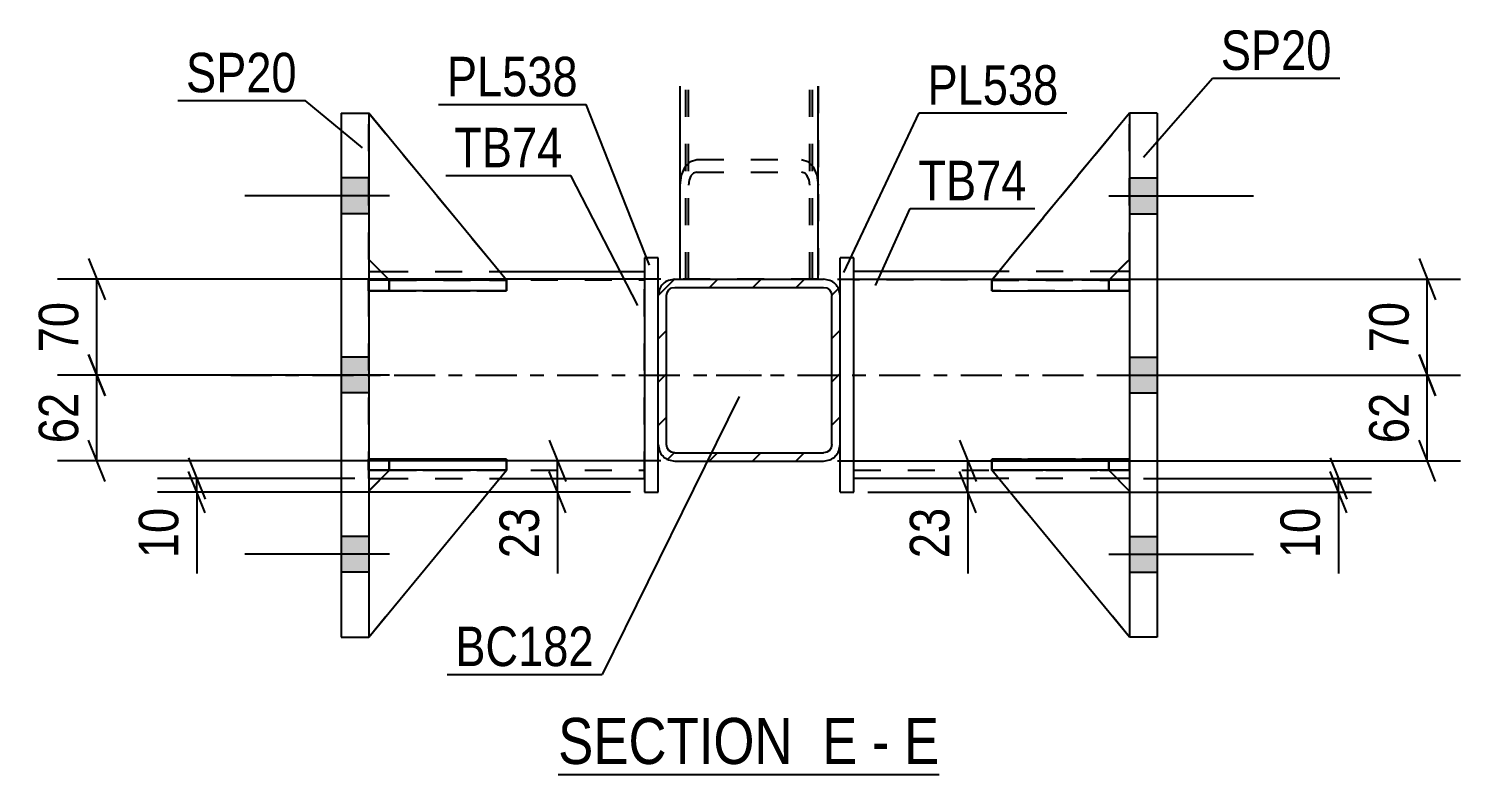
# Model space of a CAD drawing. Header units: millimetres. Extents: x 0 to 841, y 0 to 594.
# Drawn here: x 204.1 to 308, y 148.6 to 202.6 of the extents above; entities that cross this region are included whole.
import ezdxf

# ---------------------------------------------------------------- set-up
doc = ezdxf.new("R2010")
doc.units = ezdxf.units.MM
doc.linetypes.add('DXK_LINE_DOT2', pattern=[3.9198, 1.9599, -1.9599])
doc.linetypes.add('DXK_LINE_DOT3', pattern=[5.9187, 2.979, -0.9799, 0.9799, -0.9799])
doc.styles.add('Arial Narrow', font='ARIALN.TTF', dxfattribs={"height": 0.2})

# ---------------------------------------------------------------- blocks, each defined once
blk = doc.blocks.new('Unknown-814735391-16 - 6405')
at = {"color": 6, "linetype": 'Continuous'}
blk.add_line((242.54, 148.56), (270.19, 148.56), dxfattribs=at)
at = {"color": 0, "linetype": 'Continuous'}
for points in [[(260.65, 149.31), (260.65, 152.81), (242.54, 152.81), (242.54, 149.31)], [(264.25, 149.31), (264.25, 152.81), (261.7, 152.81), (261.7, 149.31)], [(266.58, 149.31), (266.58, 152.81), (265.3, 152.81), (265.3, 149.31)], [(270.19, 149.31), (270.19, 152.81), (267.63, 152.81), (267.63, 149.31)]]:
    blk.add_wipeout(points, dxfattribs=at)
at = {"color": 7, "linetype": 'Continuous', "style": 'Arial Narrow'}
for s, p in [('SECTION ', (242.54, 149.31)), ('E', (261.7, 149.31)), ('E', (267.63, 149.31)), ('-', (265.3, 149.31))]:
    blk.add_text(s, height=3.34, dxfattribs=at).set_placement(p)
blk = doc.blocks.new('Part-814735391-6506 - 6405')
at = {"color": 7, "linetype": 'DXK_LINE_DOT2'}
for p, q in [((251.4, 184.48), (251.4, 198.48)), ((251.8, 184.48), (251.8, 198.48)), ((261, 184.48), (261, 198.48)), ((261.4, 198.48), (261.4, 184.48)), ((261.4, 184.48), (251.4, 184.48))]:
    blk.add_line(p, q, dxfattribs=at)
blk = doc.blocks.new('Bolt-814735391-6482 - 6405')
at = {"linetype": 'Continuous'}
for points in [[(228.8, 189.22), (228.8, 191.82), (226.8, 191.82), (226.8, 189.22)], [(228.8, 189.22), (228.8, 191.82), (226.8, 191.82), (226.8, 189.22)], [(228.8, 189.22), (228.8, 191.82), (226.8, 191.82), (226.8, 189.22)], [(228.8, 176.22), (228.8, 178.82), (226.8, 178.82), (226.8, 176.22)], [(228.8, 176.22), (228.8, 178.82), (226.8, 178.82), (226.8, 176.22)], [(228.8, 163.22), (228.8, 165.82), (226.8, 165.82), (226.8, 163.22)], [(228.8, 163.22), (228.8, 165.82), (226.8, 165.82), (226.8, 163.22)], [(228.8, 163.22), (228.8, 165.82), (226.8, 165.82), (226.8, 163.22)]]:
    blk.add_hatch(color=1, dxfattribs=at).paths.add_polyline_path(points)
at = {"color": 1, "linetype": 'Continuous'}
for p, q in [((228.8, 191.82), (226.8, 191.82)), ((228.8, 191.82), (226.8, 191.82)), ((228.8, 191.82), (226.8, 191.82)), ((230.3, 190.52), (219.8, 190.52)), ((230.3, 190.52), (219.8, 190.52)), ((230.3, 190.52), (219.8, 190.52)), ((228.8, 189.22), (226.8, 189.22)), ((228.8, 189.22), (226.8, 189.22)), ((228.8, 189.22), (226.8, 189.22)), ((228.8, 178.82), (226.8, 178.82)), ((228.8, 178.82), (226.8, 178.82)), ((230.3, 177.52), (219.8, 177.52)), ((230.3, 177.52), (219.8, 177.52)), ((228.8, 176.22), (226.8, 176.22)), ((228.8, 176.22), (226.8, 176.22)), ((228.8, 165.82), (226.8, 165.82)), ((228.8, 165.82), (226.8, 165.82)), ((228.8, 165.82), (226.8, 165.82)), ((230.3, 164.52), (219.8, 164.52)), ((230.3, 164.52), (219.8, 164.52)), ((230.3, 164.52), (219.8, 164.52)), ((228.8, 163.22), (226.8, 163.22)), ((228.8, 163.22), (226.8, 163.22)), ((228.8, 163.22), (226.8, 163.22))]:
    blk.add_line(p, q, dxfattribs=at)
blk = doc.blocks.new('Part-814735391-6523 - 6405')
at = {"linetype": 'Continuous'}
h = blk.add_hatch(dxfattribs=at)
h.set_pattern_fill('', scale=0.7, style=0, pattern_type=0)
h.set_pattern_definition([(45, (250.9956, 184.4845), (-1.57154, 1.57154), [])])
h.paths.add_polyline_path([(261.8, 184.48), (251, 184.48), (250.54, 184.39), (250.15, 184.13), (249.89, 183.74), (249.8, 183.28), (249.8, 172.48), (249.89, 172.03), (250.15, 171.64), (250.54, 171.38), (251, 171.28), (261.8, 171.28), (262.25, 171.38), (262.64, 171.64), (262.9, 172.03), (263, 172.48), (263, 183.28), (262.9, 183.74), (262.64, 184.13), (262.25, 184.39)])
h.paths.add_polyline_path([(262.35, 183.51), (262.4, 183.28), (262.4, 172.48), (262.35, 172.25), (262.22, 172.06), (262.03, 171.93), (261.8, 171.88), (251, 171.88), (250.77, 171.93), (250.57, 172.06), (250.44, 172.25), (250.4, 172.48), (250.4, 183.28), (250.44, 183.51), (250.57, 183.71), (250.77, 183.84), (251, 183.88), (261.8, 183.88), (262.03, 183.84), (262.22, 183.71)])
at = {"color": 2, "linetype": 'Continuous'}
for p, q in [((251, 184.48), (250.54, 184.39)), ((250.77, 183.84), (251, 183.88)), ((251, 184.48), (251, 184.48)), ((251, 184.48), (261.8, 184.48)), ((251, 183.88), (251, 183.88)), ((251, 183.88), (261.8, 183.88)), ((261.8, 184.48), (261.8, 184.48)), ((262.25, 184.39), (261.8, 184.48)), ((261.8, 183.88), (261.8, 183.88)), ((261.8, 183.88), (262.03, 183.84)), ((249.89, 183.74), (249.8, 183.28)), ((249.8, 183.28), (249.8, 183.28)), ((249.8, 172.48), (249.8, 183.28)), ((250.4, 183.28), (250.44, 183.51)), ((250.4, 183.28), (250.4, 183.28)), ((250.4, 172.48), (250.4, 183.28)), ((250.44, 183.51), (250.57, 183.71)), ((250.57, 183.71), (250.77, 183.84)), ((262.03, 183.84), (262.22, 183.71)), ((262.22, 183.71), (262.35, 183.51)), ((262.35, 183.51), (262.4, 183.28)), ((262.4, 183.28), (262.4, 183.28)), ((262.4, 172.48), (262.4, 183.28)), ((263, 183.28), (262.9, 183.74)), ((263, 183.28), (263, 183.28)), ((263, 172.48), (263, 183.28)), ((249.8, 172.48), (249.8, 172.48)), ((249.8, 172.48), (249.89, 172.03)), ((250.4, 172.48), (250.4, 172.48)), ((250.44, 172.25), (250.4, 172.48)), ((262.4, 172.48), (262.35, 172.25)), ((262.4, 172.48), (262.4, 172.48)), ((262.9, 172.03), (263, 172.48)), ((263, 172.48), (263, 172.48)), ((250.57, 172.06), (250.44, 172.25)), ((250.77, 171.93), (250.57, 172.06)), ((251, 171.88), (250.77, 171.93)), ((251, 171.88), (251, 171.88)), ((251, 171.88), (261.8, 171.88)), ((262.03, 171.93), (261.8, 171.88)), ((261.8, 171.88), (261.8, 171.88)), ((262.22, 172.06), (262.03, 171.93)), ((262.35, 172.25), (262.22, 172.06)), ((250.54, 171.38), (251, 171.28)), ((251, 171.28), (251, 171.28)), ((251, 171.28), (261.8, 171.28)), ((261.8, 171.28), (262.25, 171.38)), ((261.8, 171.28), (261.8, 171.28))]:
    blk.add_line(p, q, dxfattribs=at)
at = {"color": 7, "linetype": 'DXK_LINE_DOT3'}
blk.add_line((256.4, 177.88), (256.4, 177.88), dxfattribs=at)
at = {"color": 2, "linetype": 'Continuous'}
for centre, start, end in [((251, 183.28), 112.5, 157.5), ((261.8, 183.28), 22.5, 67.5), ((251, 172.48), 202.5, 247.5), ((261.8, 172.48), 292.5, 337.5)]:
    blk.add_arc(centre, 1.2, start, end, dxfattribs=at)
blk = doc.blocks.new('Part-814735391-6507 - 6405')
at = {"color": 2, "linetype": 'Continuous'}
for p, q in [((251.4, 184.48), (251.4, 198.48)), ((261.4, 184.48), (261.4, 198.48))]:
    blk.add_line(p, q, dxfattribs=at)
at = {"color": 7, "linetype": 'DXK_LINE_DOT2'}
for p, q in [((252, 184.48), (252, 198.48)), ((260.8, 184.48), (260.8, 198.48)), ((251.49, 192.01), (251.75, 192.62)), ((251.75, 192.62), (252.14, 193.02)), ((252.14, 193.02), (252.6, 193.16)), ((252.6, 192.23), (252.37, 192.16)), ((252.6, 193.16), (260.2, 193.16)), ((252.6, 192.23), (260.2, 192.23)), ((260.2, 193.16), (260.65, 193.02)), ((260.43, 192.16), (260.2, 192.23)), ((260.65, 193.02), (261.04, 192.62)), ((261.04, 192.62), (261.3, 192.01)), ((251.4, 191.3), (251.49, 192.01)), ((252.04, 191.66), (252, 191.3)), ((252.17, 191.96), (252.04, 191.66)), ((252.37, 192.16), (252.17, 191.96)), ((260.62, 191.96), (260.43, 192.16)), ((260.75, 191.66), (260.62, 191.96)), ((260.8, 191.3), (260.75, 191.66)), ((261.3, 192.01), (261.4, 191.3)), ((251.4, 184.48), (261.4, 184.48))]:
    blk.add_line(p, q, dxfattribs=at)
blk = doc.blocks.new('Part-814735391-6547 - 6405')
at = {"color": 2, "linetype": 'Continuous'}
for p, q in [((228.8, 185.02), (229.69, 185.02)), ((238.29, 185.02), (248.8, 185.02)), ((228.8, 170.02), (229.71, 170.02)), ((238.31, 170.02), (248.8, 170.02))]:
    blk.add_line(p, q, dxfattribs=at)
at = {"color": 7, "linetype": 'DXK_LINE_DOT2'}
for p, q in [((228.8, 170.02), (228.8, 185.02)), ((229.69, 185.02), (238.29, 185.02)), ((248.8, 170.02), (248.8, 185.02)), ((228.8, 184.42), (248.8, 184.42)), ((228.8, 170.62), (248.8, 170.62)), ((229.71, 170.02), (238.31, 170.02))]:
    blk.add_line(p, q, dxfattribs=at)
at = {"color": 7, "linetype": 'DXK_LINE_DOT3'}
blk.add_line((218.8, 177.52), (258.8, 177.52), dxfattribs=at)
blk = doc.blocks.new('Bolt-814735391-6483 - 6405')
at = {"linetype": 'Continuous'}
for points in [[(286, 189.22), (286, 191.82), (284, 191.82), (284, 189.22)], [(286, 189.22), (286, 191.82), (284, 191.82), (284, 189.22)], [(286, 189.22), (286, 191.82), (284, 191.82), (284, 189.22)], [(286, 176.22), (286, 178.82), (284, 178.82), (284, 176.22)], [(286, 176.22), (286, 178.82), (284, 178.82), (284, 176.22)], [(286, 163.22), (286, 165.82), (284, 165.82), (284, 163.22)], [(286, 163.22), (286, 165.82), (284, 165.82), (284, 163.22)], [(286, 163.22), (286, 165.82), (284, 165.82), (284, 163.22)]]:
    blk.add_hatch(color=1, dxfattribs=at).paths.add_polyline_path(points)
at = {"color": 1, "linetype": 'Continuous'}
for p, q in [((284, 191.82), (286, 191.82)), ((284, 191.82), (286, 191.82)), ((284, 191.82), (286, 191.82)), ((282.5, 190.52), (293, 190.52)), ((282.5, 190.52), (293, 190.52)), ((282.5, 190.52), (293, 190.52)), ((284, 189.22), (286, 189.22)), ((284, 189.22), (286, 189.22)), ((284, 189.22), (286, 189.22)), ((284, 178.82), (286, 178.82)), ((284, 178.82), (286, 178.82)), ((282.5, 177.52), (293, 177.52)), ((282.5, 177.52), (293, 177.52)), ((284, 176.22), (286, 176.22)), ((284, 176.22), (286, 176.22)), ((284, 165.82), (286, 165.82)), ((284, 165.82), (286, 165.82)), ((284, 165.82), (286, 165.82)), ((282.5, 164.52), (293, 164.52)), ((282.5, 164.52), (293, 164.52)), ((282.5, 164.52), (293, 164.52)), ((284, 163.22), (286, 163.22)), ((284, 163.22), (286, 163.22)), ((284, 163.22), (286, 163.22))]:
    blk.add_line(p, q, dxfattribs=at)
blk = doc.blocks.new('Part-814735391-6532 - 6405')
at = {"color": 2, "linetype": 'Continuous'}
for p, q in [((274.5, 185.02), (264, 185.02)), ((284, 185.02), (283.11, 185.02)), ((274.48, 170.02), (264, 170.02)), ((284, 170.02), (283.09, 170.02))]:
    blk.add_line(p, q, dxfattribs=at)
at = {"color": 7, "linetype": 'DXK_LINE_DOT2'}
for p, q in [((264, 170.02), (264, 185.02)), ((283.11, 185.02), (274.5, 185.02)), ((284, 185.02), (284, 170.02)), ((284, 184.42), (264, 184.42)), ((264, 170.62), (284, 170.62)), ((283.09, 170.02), (274.48, 170.02))]:
    blk.add_line(p, q, dxfattribs=at)
at = {"color": 7, "linetype": 'DXK_LINE_DOT3'}
blk.add_line((254, 177.52), (294, 177.52), dxfattribs=at)
blk = doc.blocks.new('Part-814735391-6537 - 6405')
at = {"color": 2, "linetype": 'Continuous'}
for p, q in [((264, 186.02), (263, 186.02)), ((263, 183.28), (263, 186.02)), ((264, 169.02), (264, 186.02)), ((263, 169.02), (263, 172.48)), ((263, 169.02), (264, 169.02))]:
    blk.add_line(p, q, dxfattribs=at)
at = {"color": 7, "linetype": 'DXK_LINE_DOT2'}
blk.add_line((263, 172.48), (263, 183.28), dxfattribs=at)
blk = doc.blocks.new('Part-814735391-6542 - 6405')
at = {"color": 2, "linetype": 'Continuous'}
for p, q in [((249.8, 186.02), (248.8, 186.02)), ((248.8, 186.02), (248.8, 169.02)), ((249.8, 183.28), (249.8, 186.02)), ((249.8, 169.02), (249.8, 172.48)), ((248.8, 169.02), (249.8, 169.02))]:
    blk.add_line(p, q, dxfattribs=at)
at = {"color": 7, "linetype": 'DXK_LINE_DOT2'}
blk.add_line((249.8, 172.48), (249.8, 183.28), dxfattribs=at)
blk = doc.blocks.new('Part-814735391-6548 - 6405')
at = {"color": 2, "linetype": 'Continuous'}
for p, q in [((274, 170.61), (274, 170.61)), ((282.5, 170.61), (274, 170.61)), ((284, 158.52), (274, 170.61)), ((282.5, 170.61), (282.5, 170.61)), ((282.5, 170.61), (284, 169.11))]:
    blk.add_line(p, q, dxfattribs=at)
at = {"color": 7, "linetype": 'DXK_LINE_DOT2'}
for p, q in [((274, 170.61), (282.5, 170.61)), ((284, 158.52), (274, 170.61)), ((282.5, 170.61), (284, 169.11)), ((284, 169.11), (284, 158.52))]:
    blk.add_line(p, q, dxfattribs=at)
blk = doc.blocks.new('Part-814735391-6549 - 6405')
at = {"color": 7, "linetype": 'DXK_LINE_DOT2'}
for p, q in [((274, 170.61), (282.5, 170.61)), ((284, 158.52), (274, 170.61)), ((274, 170.61), (274, 170.61)), ((282.5, 170.61), (274, 170.61)), ((284, 158.52), (274, 170.61)), ((282.5, 170.61), (284, 169.11)), ((282.5, 170.61), (282.5, 170.61)), ((284, 169.11), (282.5, 170.61)), ((284, 169.11), (284, 158.52))]:
    blk.add_line(p, q, dxfattribs=at)
blk = doc.blocks.new('Part-814735391-6550 - 6405')
at = {"color": 2, "linetype": 'Continuous'}
for p, q in [((284, 196.52), (274, 184.41)), ((282.51, 184.42), (284, 185.91)), ((275.24, 184.41), (274, 184.41)), ((274, 184.41), (274, 184.41))]:
    blk.add_line(p, q, dxfattribs=at)
at = {"color": 7, "linetype": 'DXK_LINE_DOT2'}
for p, q in [((274, 184.41), (284, 196.52)), ((284, 185.91), (284, 196.52)), ((282.5, 184.41), (284, 185.91)), ((282.5, 184.41), (274, 184.41)), ((282.5, 184.41), (275.24, 184.41)), ((282.5, 184.41), (282.51, 184.42)), ((282.5, 184.41), (282.5, 184.41))]:
    blk.add_line(p, q, dxfattribs=at)
blk = doc.blocks.new('Part-814735391-6551 - 6405')
at = {"color": 7, "linetype": 'DXK_LINE_DOT2'}
for p, q in [((284, 196.52), (274, 184.41)), ((274, 184.41), (284, 196.52)), ((284, 185.91), (284, 196.52)), ((282.5, 184.41), (284, 185.91)), ((282.5, 184.41), (284, 185.91)), ((274, 184.41), (282.5, 184.41)), ((274, 184.41), (274, 184.41)), ((282.5, 184.41), (274, 184.41)), ((282.5, 184.41), (282.5, 184.41))]:
    blk.add_line(p, q, dxfattribs=at)
blk = doc.blocks.new('Part-814735391-6552 - 6405')
at = {"color": 7, "linetype": 'DXK_LINE_DOT2'}
for p, q in [((274, 170.62), (274, 171.42)), ((274, 171.42), (282.5, 171.42)), ((284, 171.42), (274, 171.42)), ((282.5, 170.62), (282.5, 171.42)), ((282.5, 171.42), (284, 171.42)), ((284, 170.62), (284, 171.42)), ((284, 170.62), (284, 171.42)), ((284, 171.42), (284, 171.42)), ((282.5, 170.62), (274, 170.62)), ((274, 170.62), (284, 170.62)), ((284, 170.62), (282.5, 170.62)), ((284, 170.62), (284, 170.62))]:
    blk.add_line(p, q, dxfattribs=at)
blk = doc.blocks.new('Part-814735391-6553 - 6405')
at = {"color": 7, "linetype": 'DXK_LINE_DOT2'}
for p, q in [((274, 183.62), (274, 184.42)), ((274, 184.42), (282.5, 184.42)), ((284, 184.42), (274, 184.42)), ((282.5, 183.62), (282.5, 184.42)), ((282.5, 184.42), (284, 184.42)), ((284, 183.62), (284, 184.42)), ((284, 183.62), (284, 184.42)), ((284, 184.42), (284, 184.42)), ((282.5, 183.62), (274, 183.62)), ((274, 183.62), (284, 183.62)), ((284, 183.62), (282.5, 183.62)), ((284, 183.62), (284, 183.62))]:
    blk.add_line(p, q, dxfattribs=at)
blk = doc.blocks.new('Part-814735391-6554 - 6405')
at = {"color": 2, "linetype": 'Continuous'}
for p, q in [((274, 171.42), (284, 171.42)), ((274, 171.42), (274, 170.62)), ((284, 171.42), (284, 171.42)), ((284, 170.62), (284, 171.42)), ((284, 170.62), (274, 170.62))]:
    blk.add_line(p, q, dxfattribs=at)
at = {"color": 7, "linetype": 'DXK_LINE_DOT2'}
for p, q in [((282.5, 171.42), (274, 171.42)), ((284, 171.42), (282.5, 171.42)), ((282.5, 171.42), (282.5, 170.62)), ((284, 171.42), (284, 171.42)), ((274, 170.62), (282.5, 170.62)), ((282.5, 170.62), (284, 170.62))]:
    blk.add_line(p, q, dxfattribs=at)
blk = doc.blocks.new('Part-814735391-6555 - 6405')
at = {"color": 2, "linetype": 'Continuous'}
for p, q in [((274, 184.42), (274, 184.42)), ((274, 184.42), (274, 183.62)), ((284, 184.42), (275.24, 184.42)), ((284, 184.42), (284, 184.42)), ((284, 184.42), (284, 183.62)), ((274, 183.62), (284, 183.62))]:
    blk.add_line(p, q, dxfattribs=at)
at = {"color": 7, "linetype": 'DXK_LINE_DOT2'}
for p, q in [((275.24, 184.42), (274, 184.42)), ((282.5, 184.42), (274, 184.42)), ((282.5, 184.42), (284, 184.42)), ((282.5, 184.42), (282.5, 183.62)), ((284, 184.42), (284, 184.42)), ((274, 183.62), (282.5, 183.62)), ((282.5, 183.62), (284, 183.62))]:
    blk.add_line(p, q, dxfattribs=at)
blk = doc.blocks.new('Part-814735391-6556 - 6405')
at = {"color": 2, "linetype": 'Continuous'}
for p, q in [((230.3, 170.61), (228.8, 169.11)), ((228.8, 158.52), (238.8, 170.61)), ((238.8, 170.61), (230.3, 170.61)), ((230.3, 170.61), (230.3, 170.61)), ((238.8, 170.61), (238.8, 170.61))]:
    blk.add_line(p, q, dxfattribs=at)
at = {"color": 7, "linetype": 'DXK_LINE_DOT2'}
for p, q in [((228.8, 169.11), (230.3, 170.61)), ((228.8, 158.52), (238.8, 170.61)), ((230.3, 170.61), (238.8, 170.61)), ((228.8, 169.11), (228.8, 158.52))]:
    blk.add_line(p, q, dxfattribs=at)
blk = doc.blocks.new('Part-814735391-6557 - 6405')
at = {"color": 7, "linetype": 'DXK_LINE_DOT2'}
for p, q in [((230.3, 170.61), (228.8, 169.11)), ((228.8, 158.52), (238.8, 170.61)), ((228.8, 169.11), (230.3, 170.61)), ((228.8, 158.52), (238.8, 170.61)), ((238.8, 170.61), (230.3, 170.61)), ((230.3, 170.61), (230.3, 170.61)), ((230.3, 170.61), (238.8, 170.61)), ((238.8, 170.61), (238.8, 170.61)), ((228.8, 169.11), (228.8, 158.52))]:
    blk.add_line(p, q, dxfattribs=at)
blk = doc.blocks.new('Part-814735391-6558 - 6405')
at = {"color": 2, "linetype": 'Continuous'}
for p, q in [((238.8, 184.41), (228.8, 196.52)), ((230.29, 184.42), (228.8, 185.91)), ((237.55, 184.41), (238.8, 184.41)), ((238.8, 184.41), (238.8, 184.41))]:
    blk.add_line(p, q, dxfattribs=at)
at = {"color": 7, "linetype": 'DXK_LINE_DOT2'}
for p, q in [((228.8, 185.91), (228.8, 196.52)), ((228.8, 196.52), (238.8, 184.41)), ((230.3, 184.41), (228.8, 185.91)), ((230.3, 184.41), (230.29, 184.42)), ((238.8, 184.41), (230.3, 184.41)), ((230.3, 184.41), (230.3, 184.41)), ((230.3, 184.41), (237.55, 184.41))]:
    blk.add_line(p, q, dxfattribs=at)
blk = doc.blocks.new('Part-814735391-6559 - 6405')
at = {"color": 7, "linetype": 'DXK_LINE_DOT2'}
for p, q in [((228.8, 185.91), (228.8, 196.52)), ((228.8, 196.52), (238.8, 184.41)), ((228.8, 196.52), (238.8, 184.41)), ((230.3, 184.41), (228.8, 185.91)), ((228.8, 185.91), (230.3, 184.41)), ((238.8, 184.41), (230.3, 184.41)), ((230.3, 184.41), (230.3, 184.41)), ((230.3, 184.41), (238.8, 184.41)), ((238.8, 184.41), (238.8, 184.41))]:
    blk.add_line(p, q, dxfattribs=at)
blk = doc.blocks.new('Part-814735391-6560 - 6405')
at = {"color": 7, "linetype": 'DXK_LINE_DOT2'}
for p, q in [((228.79, 171.42), (230.29, 171.42)), ((228.8, 171.42), (228.79, 171.42)), ((228.79, 171.42), (228.79, 170.62)), ((238.79, 171.42), (228.8, 171.42)), ((228.8, 171.42), (228.8, 170.62)), ((230.29, 171.42), (238.79, 171.42)), ((230.29, 171.42), (230.29, 170.62)), ((238.79, 171.42), (238.79, 170.62)), ((230.29, 170.62), (228.79, 170.62)), ((228.8, 170.62), (228.79, 170.62)), ((228.8, 170.62), (238.79, 170.62)), ((238.79, 170.62), (230.29, 170.62))]:
    blk.add_line(p, q, dxfattribs=at)
blk = doc.blocks.new('Part-814735391-6561 - 6405')
at = {"color": 7, "linetype": 'DXK_LINE_DOT2'}
for p, q in [((228.79, 184.42), (230.29, 184.42)), ((228.8, 184.42), (228.79, 184.42)), ((228.79, 184.42), (228.79, 183.62)), ((238.79, 184.42), (228.8, 184.42)), ((228.8, 184.42), (228.8, 183.62)), ((230.29, 184.42), (238.79, 184.42)), ((230.29, 184.42), (230.29, 183.62)), ((238.79, 184.42), (238.79, 183.62)), ((230.29, 183.62), (228.79, 183.62)), ((228.8, 183.62), (228.79, 183.62)), ((228.8, 183.62), (238.79, 183.62)), ((238.79, 183.62), (230.29, 183.62))]:
    blk.add_line(p, q, dxfattribs=at)
blk = doc.blocks.new('Part-814735391-6562 - 6405')
at = {"color": 2, "linetype": 'Continuous'}
for p, q in [((228.79, 170.62), (228.79, 171.42)), ((238.79, 171.42), (228.79, 171.42)), ((238.79, 170.62), (238.79, 171.42)), ((238.79, 170.62), (228.79, 170.62)), ((228.79, 170.62), (228.79, 170.62))]:
    blk.add_line(p, q, dxfattribs=at)
at = {"color": 7, "linetype": 'DXK_LINE_DOT2'}
for p, q in [((230.29, 171.42), (228.79, 171.42)), ((230.29, 170.62), (230.29, 171.42)), ((238.79, 171.42), (230.29, 171.42)), ((228.79, 170.62), (230.29, 170.62)), ((230.29, 170.62), (238.79, 170.62))]:
    blk.add_line(p, q, dxfattribs=at)
blk = doc.blocks.new('Part-814735391-6563 - 6405')
at = {"color": 2, "linetype": 'Continuous'}
for p, q in [((228.79, 183.62), (228.79, 184.42)), ((228.79, 184.42), (237.55, 184.42)), ((238.79, 183.62), (238.79, 184.42)), ((238.79, 184.42), (238.79, 184.42)), ((238.79, 183.62), (228.79, 183.62)), ((228.79, 183.62), (228.79, 183.62))]:
    blk.add_line(p, q, dxfattribs=at)
at = {"color": 7, "linetype": 'DXK_LINE_DOT2'}
for p, q in [((230.29, 184.42), (228.79, 184.42)), ((230.29, 183.62), (230.29, 184.42)), ((230.29, 184.42), (238.79, 184.42)), ((228.79, 183.62), (230.29, 183.62)), ((230.29, 183.62), (238.79, 183.62))]:
    blk.add_line(p, q, dxfattribs=at)
blk = doc.blocks.new('Part-814735391-6568 - 6405')
at = {"color": 2, "linetype": 'Continuous'}
for p, q in [((286, 196.52), (284, 196.52)), ((284, 196.52), (284, 158.52)), ((286, 196.52), (286, 158.52)), ((286, 158.52), (284, 158.52))]:
    blk.add_line(p, q, dxfattribs=at)
blk = doc.blocks.new('Part-814735391-6573 - 6405')
at = {"color": 2, "linetype": 'Continuous'}
for p, q in [((226.8, 196.52), (228.8, 196.52)), ((226.8, 196.52), (226.8, 158.52)), ((228.8, 196.52), (228.8, 158.52)), ((226.8, 158.52), (228.8, 158.52))]:
    blk.add_line(p, q, dxfattribs=at)
blk = doc.blocks.new('StraightDimension-814735391-6647 - 6405')
at = {"color": 7, "linetype": 'Continuous'}
for p, q in [((208.47, 185.98), (209.67, 182.98)), ((250, 184.48), (206.22, 184.48)), ((209.07, 177.52), (209.07, 184.48)), ((209.67, 176.02), (208.47, 179.02)), ((221.3, 177.52), (206.22, 177.52))]:
    blk.add_line(p, q, dxfattribs=at)
at = {"color": 0}
blk.add_wipeout([(208.32, 183.43), (204.12, 183.43), (204.12, 178.57), (208.32, 178.57)], dxfattribs=at)
at = {"color": 3, "style": 'Arial Narrow'}
blk.add_text('70', height=2.863, rotation=90.0002, dxfattribs=at).set_placement((207.72, 179.17))
blk = doc.blocks.new('StraightDimension-814735391-6592 - 6405')
at = {"color": 7, "linetype": 'Continuous'}
for p, q in [((271.67, 172.79), (272.87, 169.79)), ((262.8, 171.29), (274.67, 171.29)), ((272.87, 167.52), (271.67, 170.52)), ((272.27, 169.02), (272.27, 171.29)), ((265, 169.02), (274.67, 169.02)), ((272.27, 169.02), (272.27, 163.12)), ((272.27, 169.02), (272.27, 163.12))]:
    blk.add_line(p, q, dxfattribs=at)
at = {"color": 0}
blk.add_wipeout([(271.52, 168.5), (267.32, 168.5), (267.32, 163.64), (271.52, 163.64)], dxfattribs=at)
at = {"color": 3, "style": 'Arial Narrow'}
blk.add_text('23', height=2.863, rotation=90.0002, dxfattribs=at).set_placement((270.92, 164.24))
blk = doc.blocks.new('StraightDimension-814735391-6660 - 6405')
at = {"color": 7, "linetype": 'Continuous'}
for p, q in [((305, 179.02), (306.2, 176.02)), ((291.5, 177.52), (308, 177.52)), ((305.6, 171.29), (305.6, 177.52)), ((306.2, 169.79), (305, 172.79)), ((262.8, 171.29), (308, 171.29))]:
    blk.add_line(p, q, dxfattribs=at)
at = {"color": 0}
blk.add_wipeout([(304.85, 176.83), (300.65, 176.83), (300.65, 171.98), (304.85, 171.98)], dxfattribs=at)
at = {"color": 3, "style": 'Arial Narrow'}
blk.add_text('62', height=2.863, rotation=90.0002, dxfattribs=at).set_placement((304.25, 172.58))
blk = doc.blocks.new('StraightDimension-814735391-6614 - 6405')
at = {"color": 7, "linetype": 'Continuous'}
for p, q in [((215.73, 171.52), (216.93, 168.52)), ((216.93, 167.52), (215.73, 170.52)), ((227.8, 170.02), (213.48, 170.02)), ((216.33, 169.02), (216.33, 170.02)), ((247.8, 169.02), (213.48, 169.02)), ((216.33, 169.02), (216.33, 163.12)), ((216.33, 169.02), (216.33, 163.12))]:
    blk.add_line(p, q, dxfattribs=at)
at = {"color": 0}
blk.add_wipeout([(215.58, 168.5), (211.38, 168.5), (211.38, 163.64), (215.58, 163.64)], dxfattribs=at)
at = {"color": 3, "style": 'Arial Narrow'}
blk.add_text('10', height=2.863, rotation=90.0002, dxfattribs=at).set_placement((214.98, 164.24))
blk = doc.blocks.new('StraightDimension-814735391-6625 - 6405')
at = {"color": 7, "linetype": 'Continuous'}
for p, q in [((298.56, 171.52), (299.76, 168.52)), ((299.76, 167.52), (298.56, 170.52)), ((285, 170.02), (301.56, 170.02)), ((299.16, 169.02), (299.16, 170.02)), ((265, 169.02), (301.56, 169.02)), ((299.16, 169.02), (299.16, 163.12)), ((299.16, 169.02), (299.16, 163.12))]:
    blk.add_line(p, q, dxfattribs=at)
at = {"color": 0}
blk.add_wipeout([(298.41, 168.5), (294.21, 168.5), (294.21, 163.64), (298.41, 163.64)], dxfattribs=at)
at = {"color": 3, "style": 'Arial Narrow'}
blk.add_text('10', height=2.863, rotation=90.0002, dxfattribs=at).set_placement((297.81, 164.24))
blk = doc.blocks.new('StraightDimension-814735391-6603 - 6405')
at = {"color": 7, "linetype": 'Continuous'}
for p, q in [((241.9, 172.79), (243.1, 169.79)), ((250, 171.29), (239.65, 171.29)), ((243.1, 167.52), (241.9, 170.52)), ((242.5, 169.02), (242.5, 171.29)), ((247.8, 169.02), (239.65, 169.02)), ((242.5, 169.02), (242.5, 163.12)), ((242.5, 169.02), (242.5, 163.12))]:
    blk.add_line(p, q, dxfattribs=at)
at = {"color": 0}
blk.add_wipeout([(241.75, 168.5), (237.55, 168.5), (237.55, 163.64), (241.75, 163.64)], dxfattribs=at)
at = {"color": 3, "style": 'Arial Narrow'}
blk.add_text('23', height=2.863, rotation=90.0002, dxfattribs=at).set_placement((241.15, 164.24))
blk = doc.blocks.new('StraightDimension-814735391-6636 - 6405')
at = {"color": 7, "linetype": 'Continuous'}
for p, q in [((208.47, 179.02), (209.67, 176.02)), ((221.3, 177.52), (206.22, 177.52)), ((209.07, 171.29), (209.07, 177.52)), ((209.67, 169.79), (208.47, 172.79)), ((250, 171.29), (206.22, 171.29))]:
    blk.add_line(p, q, dxfattribs=at)
at = {"color": 0}
blk.add_wipeout([(208.32, 176.83), (204.12, 176.83), (204.12, 171.98), (208.32, 171.98)], dxfattribs=at)
at = {"color": 3, "style": 'Arial Narrow'}
blk.add_text('62', height=2.863, rotation=90.0002, dxfattribs=at).set_placement((207.72, 172.58))
blk = doc.blocks.new('StraightDimension-814735391-6669 - 6405')
at = {"color": 7, "linetype": 'Continuous'}
for p, q in [((305, 185.98), (306.2, 182.98)), ((262.8, 184.48), (308, 184.48)), ((305.6, 177.52), (305.6, 184.48)), ((306.2, 176.02), (305, 179.02)), ((291.5, 177.52), (308, 177.52))]:
    blk.add_line(p, q, dxfattribs=at)
at = {"color": 0}
blk.add_wipeout([(304.85, 183.43), (300.65, 183.43), (300.65, 178.57), (304.85, 178.57)], dxfattribs=at)
at = {"color": 3, "style": 'Arial Narrow'}
blk.add_text('70', height=2.863, rotation=90.0002, dxfattribs=at).set_placement((304.25, 179.17))
blk = doc.blocks.new('Mark-814735391-6519 - 6405')
at = {"color": 30, "linetype": 'Continuous'}
for p in [(255.67, 175.96), (234.48, 155.81)]:
    blk.add_line(p, (245.73, 155.81), dxfattribs=at)
at = {"color": 0}
blk.add_wipeout([(245.13, 156.41), (245.13, 159.41), (235.08, 159.41), (235.08, 156.41)], dxfattribs=at)
blk.add_wipeout([(245.13, 156.41), (245.13, 159.41), (235.08, 159.41), (235.08, 156.41)], dxfattribs=at)
at = {"color": 3, "style": 'Arial Narrow'}
blk.add_text('BC182', height=2.863, dxfattribs=at).set_placement((235.08, 156.41))
blk = doc.blocks.new('Mark-814735391-6528 - 6405')
at = {"color": 30, "linetype": 'Continuous'}
for p, q in [((265.56, 184.01), (268.08, 189.6)), ((268.08, 189.6), (277.13, 189.6))]:
    blk.add_line(p, q, dxfattribs=at)
at = {"color": 0}
blk.add_wipeout([(276.53, 190.2), (276.53, 193.2), (268.68, 193.2), (268.68, 190.2)], dxfattribs=at)
blk.add_wipeout([(276.53, 190.2), (276.53, 193.2), (268.68, 193.2), (268.68, 190.2)], dxfattribs=at)
at = {"color": 3, "style": 'Arial Narrow'}
blk.add_text('TB74', height=2.863, dxfattribs=at).set_placement((268.68, 190.2))
blk = doc.blocks.new('Mark-814735391-6533 - 6405')
at = {"color": 30, "linetype": 'Continuous'}
for p, q in [((263.26, 184.96), (268.74, 196.53)), ((268.74, 196.53), (279.45, 196.53))]:
    blk.add_line(p, q, dxfattribs=at)
at = {"color": 0}
blk.add_wipeout([(278.85, 197.13), (278.85, 200.13), (269.34, 200.13), (269.34, 197.13)], dxfattribs=at)
blk.add_wipeout([(278.85, 197.13), (278.85, 200.13), (269.34, 200.13), (269.34, 197.13)], dxfattribs=at)
at = {"color": 3, "style": 'Arial Narrow'}
blk.add_text('PL538', height=2.863, dxfattribs=at).set_placement((269.34, 197.13))
blk = doc.blocks.new('Mark-814735391-6538 - 6405')
at = {"color": 30, "linetype": 'Continuous'}
for p in [(233.87, 197.14), (249.16, 185.5)]:
    blk.add_line(p, (244.57, 197.14), dxfattribs=at)
at = {"color": 0}
blk.add_wipeout([(243.97, 197.74), (243.97, 200.74), (234.47, 200.74), (234.47, 197.74)], dxfattribs=at)
blk.add_wipeout([(243.97, 197.74), (243.97, 200.74), (234.47, 200.74), (234.47, 197.74)], dxfattribs=at)
at = {"color": 3, "style": 'Arial Narrow'}
blk.add_text('PL538', height=2.863, dxfattribs=at).set_placement((234.47, 197.74))
blk = doc.blocks.new('Mark-814735391-6543 - 6405')
at = {"color": 30, "linetype": 'Continuous'}
for p in [(234.4, 191.99), (248.32, 182.56)]:
    blk.add_line(p, (243.46, 191.99), dxfattribs=at)
at = {"color": 0}
blk.add_wipeout([(242.86, 192.59), (242.86, 195.59), (235, 195.59), (235, 192.59)], dxfattribs=at)
blk.add_wipeout([(242.86, 192.59), (242.86, 195.59), (235, 195.59), (235, 192.59)], dxfattribs=at)
at = {"color": 3, "style": 'Arial Narrow'}
blk.add_text('TB74', height=2.863, dxfattribs=at).set_placement((235, 192.59))
blk = doc.blocks.new('Mark-814735391-6564 - 6405')
at = {"color": 30, "linetype": 'Continuous'}
for p, q in [((285, 193.32), (290.02, 199.05)), ((290.02, 199.05), (299.26, 199.05))]:
    blk.add_line(p, q, dxfattribs=at)
at = {"color": 0}
blk.add_wipeout([(298.66, 199.65), (298.66, 202.65), (290.62, 202.65), (290.62, 199.65)], dxfattribs=at)
blk.add_wipeout([(298.66, 199.65), (298.66, 202.65), (290.62, 202.65), (290.62, 199.65)], dxfattribs=at)
at = {"color": 3, "style": 'Arial Narrow'}
blk.add_text('SP20', height=2.863, dxfattribs=at).set_placement((290.62, 199.65))
blk = doc.blocks.new('Mark-814735391-6569 - 6405')
at = {"color": 30, "linetype": 'Continuous'}
for p in [(214.94, 197.43), (228.34, 194)]:
    blk.add_line(p, (224.18, 197.43), dxfattribs=at)
at = {"color": 0}
blk.add_wipeout([(223.58, 198.03), (223.58, 201.03), (215.54, 201.03), (215.54, 198.03)], dxfattribs=at)
blk.add_wipeout([(223.58, 198.03), (223.58, 201.03), (215.54, 201.03), (215.54, 198.03)], dxfattribs=at)
at = {"color": 3, "style": 'Arial Narrow'}
blk.add_text('SP20', height=2.863, dxfattribs=at).set_placement((215.54, 198.03))

msp = doc.modelspace()

# ---------------------------------------------------------------- block references
for name in ['Part-814735391-6506 - 6405', 'Part-814735391-6507 - 6405', 'Part-814735391-6573 - 6405', 'Part-814735391-6558 - 6405', 'Part-814735391-6559 - 6405', 'Part-814735391-6550 - 6405', 'Part-814735391-6551 - 6405', 'Part-814735391-6568 - 6405', 'Bolt-814735391-6482 - 6405', 'Bolt-814735391-6483 - 6405', 'Part-814735391-6542 - 6405', 'Part-814735391-6537 - 6405', 'Part-814735391-6547 - 6405', 'Part-814735391-6532 - 6405', 'Part-814735391-6561 - 6405', 'Part-814735391-6563 - 6405', 'Part-814735391-6523 - 6405', 'Part-814735391-6553 - 6405', 'Part-814735391-6555 - 6405', 'Part-814735391-6560 - 6405', 'Part-814735391-6562 - 6405', 'Part-814735391-6552 - 6405', 'Part-814735391-6554 - 6405', 'Part-814735391-6556 - 6405', 'Part-814735391-6557 - 6405', 'Part-814735391-6548 - 6405', 'Part-814735391-6549 - 6405', 'Unknown-814735391-16 - 6405']:
    msp.add_blockref(name, (0, 0))

# ---------------------------------------------------------------- next in the draw order: block references
for name in ['Mark-814735391-6564 - 6405', 'Mark-814735391-6569 - 6405', 'StraightDimension-814735391-6647 - 6405', 'StraightDimension-814735391-6592 - 6405', 'StraightDimension-814735391-6614 - 6405']:
    msp.add_blockref(name, (0, 0))

# ---------------------------------------------------------------- next in the draw order: block references
for name in ['Mark-814735391-6538 - 6405', 'StraightDimension-814735391-6660 - 6405', 'StraightDimension-814735391-6603 - 6405']:
    msp.add_blockref(name, (0, 0))

# ---------------------------------------------------------------- next in the draw order: block references
for name in ['Mark-814735391-6543 - 6405', 'StraightDimension-814735391-6669 - 6405', 'StraightDimension-814735391-6636 - 6405', 'StraightDimension-814735391-6625 - 6405']:
    msp.add_blockref(name, (0, 0))

# ---------------------------------------------------------------- next in the draw order: block references
for name in ['Mark-814735391-6528 - 6405', 'Mark-814735391-6519 - 6405']:
    msp.add_blockref(name, (0, 0))

# ---------------------------------------------------------------- next in the draw order: block references
msp.add_blockref('Mark-814735391-6533 - 6405', (0, 0))

doc.saveas('drawing.dxf')
